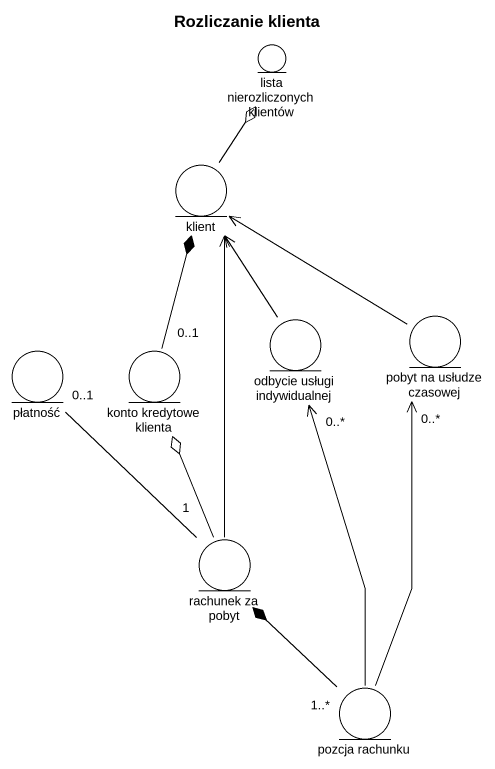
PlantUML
@startuml
title Rozliczanie klienta
entity "lista nierozliczonych klientów" as lista_nierozliczonych
entity klient
entity "odbycie usługi indywidualnej" as odbycie_usługi_indywidualnej
entity "pobyt na usłudze czasowej" as pobyt_na_usłudze_czasowej
entity płatność
entity "konto kredytowe klienta" as konto_kredytowe_klienta
entity "rachunek za pobyt" as rachunek_za_pobyt
entity "pozcja rachunku" as pozcja_rachunku
klient -up-o lista_nierozliczonych
odbycie_usługi_indywidualnej -up-> klient
pobyt_na_usłudze_czasowej -up-> klient
konto_kredytowe_klienta "0..1" -up-* klient
rachunek_za_pobyt -up-> klient
rachunek_za_pobyt "1" -up- "0..1" płatność
rachunek_za_pobyt -up-o konto_kredytowe_klienta
pozcja_rachunku -up-> "0..*" odbycie_usługi_indywidualnej
pozcja_rachunku -up-> "0..*" pobyt_na_usłudze_czasowej
pozcja_rachunku "1..*" -up-* rachunek_za_pobyt
@enduml
